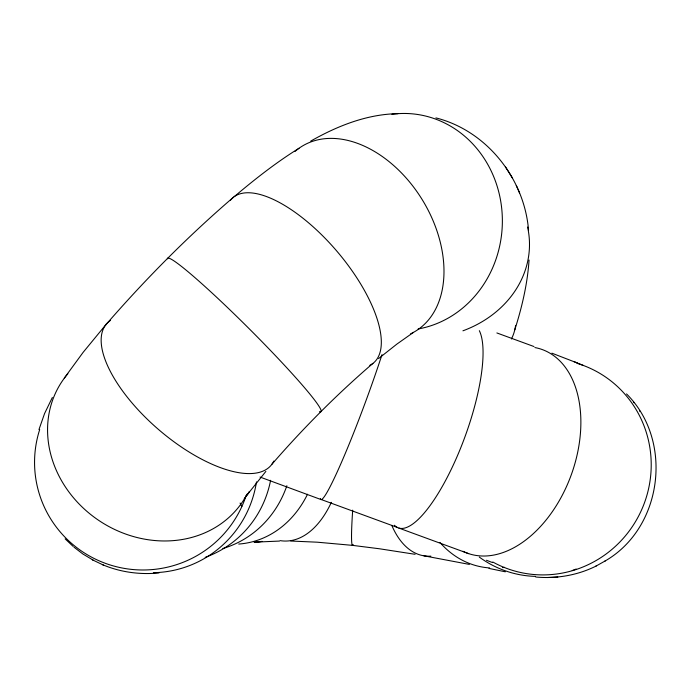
<?xml version="1.0" encoding="UTF-8"?>
<svg xmlns="http://www.w3.org/2000/svg" width="691" height="691" viewBox="0 0 691 691"><rect width="100%" height="100%" fill="white"/><g stroke="black" fill="none" stroke-linecap="round" stroke-linejoin="round"><path stroke-width="1.04" d="M529.047 260.041C527.509 283.794 521.973 307.158 514.795 329.806M38.972 429.543L44.552 413.598L52.352 397.472M64.28 378.132L83.119 352.367L106.379 324.062M246.454 495.888L249.46 491.621L244.243 498.867M247.983 493.789L265.88 471.4M105.628 325.012C145.222 279.397 187.857 236.348 233.722 197.021M271.805 464.369C303.055 428.377 336.742 394.457 372.915 363.397M234.404 196.52C254.936 179.15 276.15 162.463 299.022 148.263M378.538 358.603L396.833 344.135L413.486 332.38M604.755 561.204L605.316 560.876C662.738 527.587 673.63 440.556 626.538 393.922M535.698 576.994C556.195 578.946 577.21 575.396 595.702 566.257L596.247 565.929M595.702 566.257L605.316 560.876M310.751 141.085C337.346 125.978 366.886 114.188 397.835 113.669M256.18 541.969L262.243 541.424L254.063 542.185L279.527 541.062M158.99 572.934C139.807 574.877 120.148 572.183 102.38 564.616M547.462 577.512L557.818 577.037M290.773 541.027L317.255 542.193L352.686 545.38M352.522 545.363L379.497 548.775L415.118 554.303M423.877 555.806L469.388 564.409M488.995 568.408L505.32 571.803M435.909 117.893C486.689 130.711 524.322 178.39 528.546 230.068M496.872 332.95L533.97 346.536M398.923 528.097L468.697 553.655M320.667 499.325L397.118 527.354M320.926 499.524L260.032 477.049M551.893 353.17L577.305 362.982M486.455 560.263L492.381 562.509M573.789 361.54L583.264 365.418M73.963 547.16L82.782 553.932L93.32 560.246M92.309 559.779L103.391 565.074M65.161 538.868L73.151 546.426M633.561 402.171L633.993 402.767M639.616 410.895L640.056 411.516M505.475 166.868L512.463 178.079M516.289 185.456L517.766 188.876M518.129 189.697L519.589 193.083M270.604 480.305A108.478 104.281 58.2 0 1 205.192 557.352M286.86 485.738A108.478 100.532 71.1 0 1 222.865 548.524M307.53 494.22A108.478 90.4 81.7 0 1 238.723 544.059M331.36 502.34A108.478 59.797 -89.8 0 1 280.175 540.63M241.833 506.581A108.478 59.797 -89.8 0 1 240.105 503.048M353.291 544.707A108.478 5.217 -83.6 0 1 352.686 510.148M430.882 556.151A108.478 57.724 -80.1 0 1 391.944 525.747M504.585 567.337A108.478 86.176 -78.4 0 1 502.504 567.613M489.625 567.933A108.478 86.176 -78.4 0 1 439.96 542.478M576.139 569.038A108.478 103.78 -79.8 0 1 572.217 570.533M535.534 576.398A108.478 103.78 -79.8 0 1 479.286 557.067M577.123 363.362A108.478 105.74 -64.8 0 1 642.388 508.058A108.478 105.74 -64.8 0 1 492.769 561.999M534.877 347.556A108.478 70.422 -69.7 0 1 571.725 473.551A108.478 70.422 -69.7 0 1 462.918 551.288M479.338 330.687A108.478 31.276 -69.9 0 1 456.647 457.572A108.478 31.276 -69.9 0 1 394.457 525.255M381.993 354.656A108.478 8.111 -69.8 0 1 343.297 458.116A108.478 8.111 -69.8 0 1 320.356 498.643M515.607 325.444A108.478 68.081 17.7 0 1 511.435 338.996M527.57 227.028A108.478 92.914 -2.1 0 1 462.935 330.816M391.883 114.283A108.478 99.193 -87 0 1 501.493 206.54A108.478 99.193 -87 0 1 418.133 328.968M294.945 151.502A108.478 74.412 58.4 0 1 421.044 197.781A108.478 74.412 58.4 0 1 410.644 333.796M230.457 200.269A108.478 44.379 49.6 0 1 337.761 252.224A108.478 44.379 49.6 0 1 369.789 365.349M167.386 258.788A108.478 7.86 45 0 1 253.044 332.613A108.478 7.86 45 0 1 319.415 411.663M273.809 461.078A108.478 46.072 40.7 0 1 158.559 429.526A108.478 46.072 40.7 0 1 110.474 320.399M247.197 493.987A108.478 95.272 33 0 1 98.873 520.487A108.478 95.272 33 0 1 67.882 373.727M246.117 495.62A108.478 107.753 -5.7 0 1 109.662 564.806A108.478 107.753 -5.7 0 1 39.689 429.595M256.482 481.877A108.478 107.053 72.5 0 1 153.367 572.701"/></g></svg>
